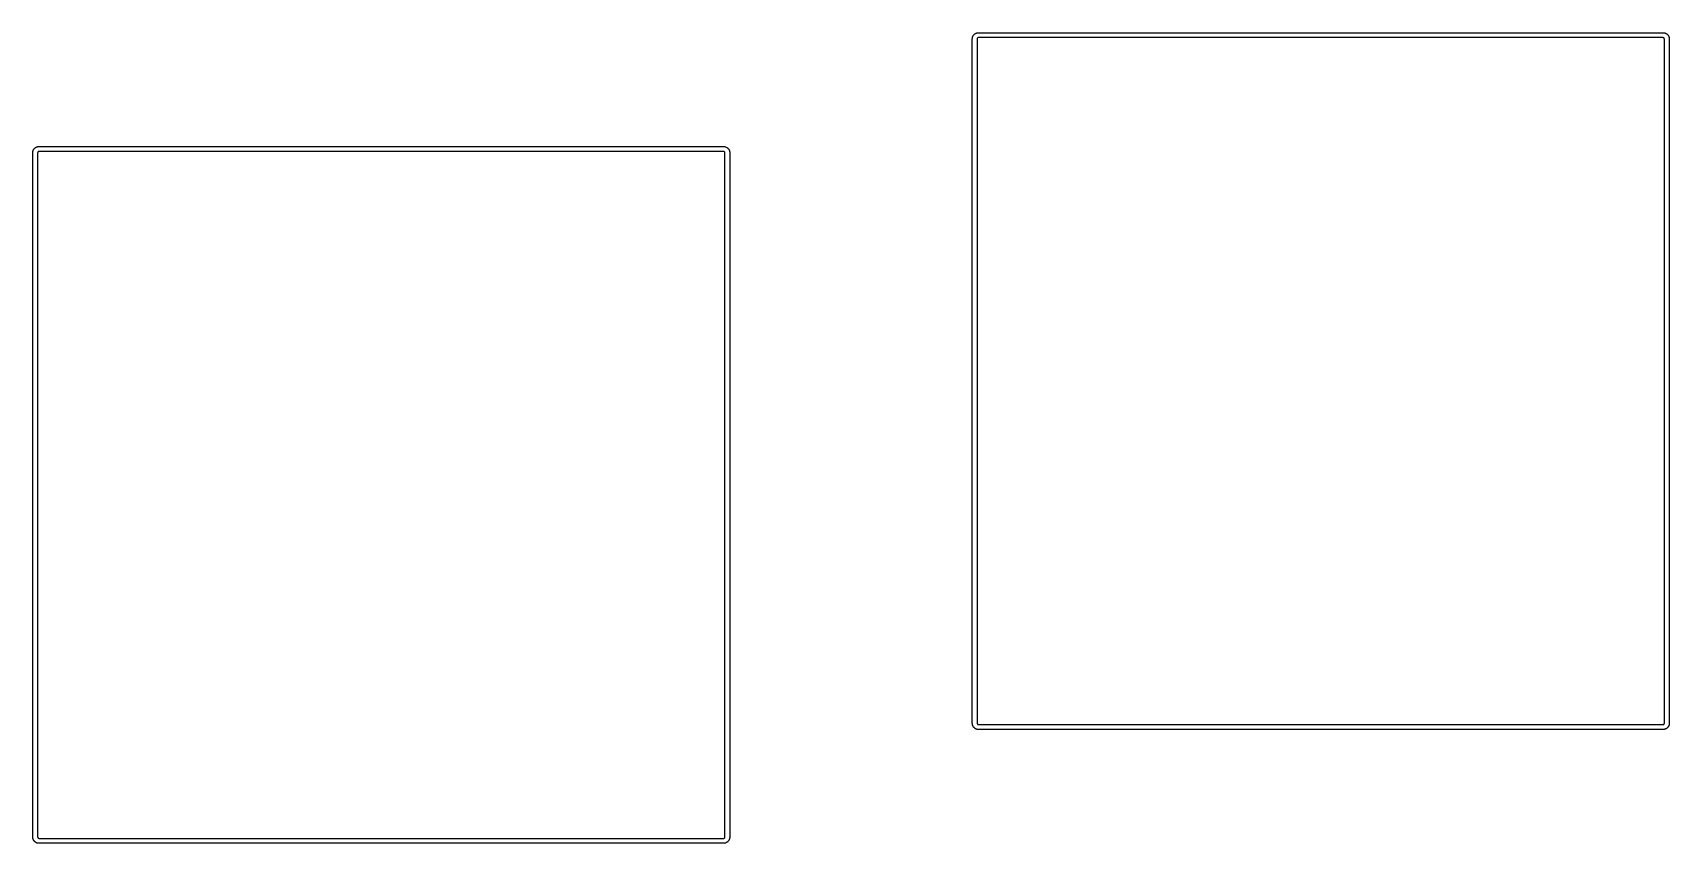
# Model space of a CAD drawing. Extents: x 69 to 219, y -146 to -40.
# Drawn here: x 115.36 to 148.75, y -104.4 to -87.85 of the extents above; entities that cross this region are included whole.
import ezdxf

# ---------------------------------------------------------------- set-up
doc = ezdxf.new("R2010")
doc.units = 0
doc.header["$MEASUREMENT"] = 0
doc.layers.add('BLACK', color=7, linetype='CONTINUOUS')

msp = doc.modelspace()

# ---------------------------------------------------------------- linework, layer by layer
at = {"layer": 'Black'}
for p, q in [((134.53, -87.9781), (134.531, -87.9744)), ((134.53, -101.948), (134.53, -87.9781)), ((134.531, -87.9649), (134.532, -87.9574)), ((134.531, -87.9677), (134.531, -87.9649)), ((134.531, -87.9706), (134.531, -87.9677)), ((134.531, -87.9744), (134.531, -87.9706)), ((134.532, -87.9574), (134.533, -87.9498)), ((134.533, -87.9498), (134.534, -87.9472)), ((134.534, -87.9472), (134.535, -87.9445)), ((134.535, -87.9418), (134.536, -87.939)), ((134.535, -87.9445), (134.535, -87.9418)), ((134.536, -87.939), (134.538, -87.9337)), ((134.538, -87.9337), (134.54, -87.9281)), ((134.54, -87.9281), (134.542, -87.9258)), ((134.542, -87.9245), (134.543, -87.9238)), ((134.542, -87.9246), (134.542, -87.9245)), ((134.542, -87.9258), (134.542, -87.9246)), ((134.543, -87.9231), (134.546, -87.917)), ((134.543, -87.9233), (134.543, -87.9231)), ((134.543, -87.9238), (134.543, -87.9233)), ((134.546, -87.917), (134.55, -87.9095)), ((134.55, -87.9095), (134.551, -87.9093)), ((134.551, -87.9091), (134.554, -87.9053)), ((134.551, -87.9093), (134.551, -87.9091)), ((134.554, -87.9053), (134.557, -87.9007)), ((134.557, -87.9007), (134.561, -87.8961)), ((134.561, -87.8961), (134.565, -87.8912)), ((134.565, -87.8912), (134.567, -87.8901)), ((134.567, -87.8901), (134.568, -87.8888)), ((134.568, -87.8888), (134.569, -87.8879)), ((134.569, -87.8868), (134.575, -87.8822)), ((134.569, -87.8879), (134.569, -87.8868)), ((134.575, -87.8822), (134.581, -87.8772)), ((134.581, -87.8772), (134.582, -87.8767)), ((134.582, -87.8767), (134.583, -87.8759)), ((134.583, -87.8759), (134.584, -87.8751)), ((134.584, -87.8751), (134.585, -87.8742)), ((134.585, -87.8742), (134.593, -87.8698)), ((134.593, -87.8698), (134.6, -87.8654)), ((134.6, -87.8654), (134.603, -87.8643)), ((134.603, -87.8643), (134.606, -87.8627)), ((134.606, -87.8627), (134.613, -87.8602)), ((134.613, -87.8602), (134.62, -87.8575)), ((134.62, -87.8575), (134.624, -87.8568)), ((134.624, -87.8568), (134.628, -87.8554)), ((134.628, -87.8554), (134.636, -87.8544)), ((134.631, -87.9741), (134.63, -87.9752)), ((134.63, -87.9752), (134.63, -87.979)), ((134.63, -87.979), (134.63, -87.9819)), ((134.63, -87.9819), (134.63, -101.944)), ((134.632, -87.9681), (134.631, -87.9704)), ((134.631, -87.9704), (134.631, -87.9712)), ((134.631, -87.9712), (134.631, -87.9715)), ((134.631, -87.9715), (134.631, -87.9726)), ((134.631, -87.9726), (134.631, -87.9737)), ((134.631, -87.9737), (134.631, -87.9741)), ((134.634, -87.9643), (134.632, -87.9681)), ((134.635, -87.9633), (134.634, -87.9643)), ((134.636, -87.9627), (134.635, -87.9628)), ((134.635, -87.9628), (134.635, -87.9633)), ((134.636, -87.8544), (134.643, -87.8531)), ((134.639, -87.9589), (134.636, -87.9627)), ((134.641, -87.957), (134.639, -87.9589)), ((134.639, -87.9589), (134.639, -87.9589)), ((134.645, -87.9547), (134.641, -87.957)), ((134.643, -87.8531), (134.645, -87.8531)), ((134.645, -87.8531), (134.648, -87.8526)), ((134.648, -87.9536), (134.645, -87.9547)), ((134.648, -87.8526), (134.652, -87.8526)), ((134.649, -87.9533), (134.648, -87.9536)), ((134.651, -87.953), (134.649, -87.9533)), ((134.653, -87.9524), (134.651, -87.953)), ((134.652, -87.8526), (134.656, -87.8519)), ((134.657, -87.9524), (134.653, -87.9524)), ((134.653, -87.9524), (134.653, -87.9524)), ((134.656, -87.8519), (148.626, -87.8519)), ((134.66, -87.9519), (134.657, -87.9524)), ((148.621, -87.9519), (134.66, -87.9519)), ((148.622, -87.9521), (148.621, -87.9519)), ((148.627, -87.9522), (148.622, -87.9521)), ((148.626, -87.8519), (148.631, -87.8528)), ((148.632, -87.9531), (148.627, -87.9522)), ((148.631, -87.8528), (148.636, -87.8529)), ((148.637, -87.9546), (148.632, -87.9531)), ((148.632, -87.9531), (148.632, -87.9531)), ((148.636, -87.8529), (148.637, -87.8531)), ((148.637, -87.8531), (148.639, -87.8531)), ((148.637, -87.9547), (148.637, -87.9546)), ((148.641, -87.957), (148.637, -87.9547)), ((148.637, -87.9547), (148.637, -87.9547)), ((148.639, -87.8531), (148.639, -87.8531)), ((148.639, -87.8531), (148.639, -87.8531)), ((148.639, -87.8531), (148.648, -87.8546)), ((148.643, -87.9589), (148.641, -87.957)), ((148.646, -87.9627), (148.643, -87.9589)), ((148.643, -87.9589), (148.643, -87.9589)), ((148.647, -87.9628), (148.646, -87.9627)), ((148.647, -87.9633), (148.647, -87.9628)), ((148.648, -87.9643), (148.647, -87.9633)), ((148.648, -87.8546), (148.656, -87.8561)), ((148.65, -87.9681), (148.648, -87.9643)), ((148.651, -87.9704), (148.65, -87.9681)), ((148.651, -87.9712), (148.651, -87.9704)), ((148.651, -87.9715), (148.651, -87.9712)), ((148.651, -87.9726), (148.651, -87.9715)), ((148.651, -87.9737), (148.651, -87.9726)), ((148.651, -87.9741), (148.651, -87.9737)), ((148.652, -87.9752), (148.651, -87.9741)), ((148.652, -87.979), (148.652, -87.9752)), ((148.652, -87.9819), (148.652, -87.979)), ((148.652, -101.944), (148.652, -87.9819)), ((148.656, -87.8561), (148.656, -87.8561)), ((148.656, -87.8561), (148.656, -87.8562)), ((148.656, -87.8562), (148.658, -87.8568)), ((148.658, -87.8568), (148.66, -87.8572)), ((148.66, -87.8572), (148.668, -87.86)), ((148.668, -87.86), (148.676, -87.8627)), ((148.676, -87.8627), (148.679, -87.8643)), ((148.679, -87.8643), (148.682, -87.8654)), ((148.682, -87.8654), (148.689, -87.8698)), ((148.689, -87.8698), (148.697, -87.8742)), ((148.697, -87.8742), (148.698, -87.8751)), ((148.698, -87.8751), (148.699, -87.8759)), ((148.699, -87.8759), (148.7, -87.8767)), ((148.7, -87.8767), (148.701, -87.8772)), ((148.701, -87.8772), (148.707, -87.8822)), ((148.707, -87.8822), (148.713, -87.8868)), ((148.713, -87.8868), (148.713, -87.8879)), ((148.713, -87.8879), (148.714, -87.8888)), ((148.714, -87.8888), (148.715, -87.8901)), ((148.715, -87.8901), (148.717, -87.8912)), ((148.717, -87.8912), (148.721, -87.8961)), ((148.721, -87.8961), (148.725, -87.9007)), ((148.725, -87.9007), (148.728, -87.9052)), ((148.728, -87.9052), (148.731, -87.9091)), ((148.731, -87.9091), (148.731, -87.9093)), ((148.731, -87.9093), (148.732, -87.9095)), ((148.732, -87.9095), (148.736, -87.917)), ((148.736, -87.917), (148.739, -87.9231)), ((148.739, -87.9231), (148.739, -87.9233)), ((148.739, -87.9233), (148.739, -87.9238)), ((148.739, -87.9238), (148.74, -87.9245)), ((148.74, -87.9245), (148.74, -87.9246)), ((148.74, -87.9246), (148.74, -87.9258)), ((148.74, -87.9258), (148.742, -87.9281)), ((148.742, -87.9281), (148.744, -87.9337)), ((148.744, -87.9337), (148.746, -87.939)), ((148.746, -87.939), (148.747, -87.9418)), ((148.747, -87.9418), (148.747, -87.9445)), ((148.747, -87.9445), (148.748, -87.9472)), ((148.748, -87.9472), (148.749, -87.9498)), ((148.749, -87.9498), (148.75, -87.9574)), ((148.75, -87.9574), (148.751, -87.9649)), ((148.751, -87.9649), (148.751, -87.9677)), ((148.751, -87.9677), (148.751, -87.9706)), ((148.751, -87.9706), (148.751, -87.9744)), ((148.751, -87.9744), (148.752, -87.9781)), ((148.752, -87.9781), (148.752, -101.948)), ((115.358, -90.3001), (115.359, -90.2929)), ((115.358, -104.27), (115.358, -90.3001)), ((115.359, -90.2929), (115.36, -90.2856)), ((115.36, -90.285), (115.361, -90.2794)), ((115.36, -90.2856), (115.36, -90.285)), ((115.361, -90.2794), (115.362, -90.2718)), ((115.362, -90.2718), (115.363, -90.2692)), ((115.363, -90.2692), (115.364, -90.2665)), ((115.364, -90.2665), (115.366, -90.2586)), ((115.366, -90.2586), (115.369, -90.2507)), ((115.369, -90.2507), (115.371, -90.2459)), ((115.371, -90.2459), (115.374, -90.2405)), ((115.374, -90.2405), (115.377, -90.236)), ((115.377, -90.236), (115.38, -90.2311)), ((115.38, -90.2311), (115.381, -90.2297)), ((115.381, -90.2297), (115.382, -90.2281)), ((115.382, -90.2266), (115.387, -90.2206)), ((115.382, -90.2274), (115.382, -90.2266)), ((115.382, -90.2281), (115.382, -90.2274)), ((115.387, -90.2206), (115.392, -90.2143)), ((115.392, -90.2143), (115.393, -90.2139)), ((115.393, -90.2132), (115.397, -90.2103)), ((115.393, -90.2139), (115.393, -90.2132)), ((115.397, -90.2103), (115.4, -90.2067)), ((115.4, -90.2067), (115.405, -90.2036)), ((115.405, -90.2036), (115.408, -90.2)), ((115.408, -90.2), (115.413, -90.1972)), ((115.413, -90.1972), (115.418, -90.1935)), ((115.418, -90.1935), (115.424, -90.1907)), ((115.424, -90.1907), (115.429, -90.1874)), ((115.429, -90.1874), (115.432, -90.1863)), ((115.432, -90.1863), (115.435, -90.1847)), ((115.435, -90.1847), (115.442, -90.1822)), ((115.442, -90.1822), (115.449, -90.1795)), ((115.449, -90.1795), (115.451, -90.1791)), ((115.451, -90.1791), (115.453, -90.1783)), ((115.453, -90.1783), (115.454, -90.1782)), ((115.454, -90.178), (115.462, -90.1766)), ((115.454, -90.1782), (115.454, -90.178)), ((115.459, -90.3007), (115.458, -90.3068)), ((115.458, -90.3068), (115.458, -104.263)), ((115.46, -90.2961), (115.459, -90.3007)), ((115.461, -90.2905), (115.46, -90.2918)), ((115.46, -90.2918), (115.46, -90.2932)), ((115.46, -90.2932), (115.46, -90.2935)), ((115.46, -90.2935), (115.46, -90.2946)), ((115.46, -90.2946), (115.46, -90.2957)), ((115.46, -90.2957), (115.46, -90.2961)), ((115.462, -90.2885), (115.461, -90.2898)), ((115.461, -90.2898), (115.461, -90.2905)), ((115.462, -90.1766), (115.47, -90.175)), ((115.465, -90.2836), (115.462, -90.2878)), ((115.462, -90.2878), (115.462, -90.2885)), ((115.467, -90.2818), (115.465, -90.283)), ((115.465, -90.283), (115.465, -90.2836)), ((115.468, -90.2805), (115.467, -90.2818)), ((115.469, -90.2801), (115.468, -90.2805)), ((115.47, -90.279), (115.469, -90.2795)), ((115.469, -90.2795), (115.469, -90.2801)), ((115.47, -90.175), (115.471, -90.1751)), ((115.471, -90.2785), (115.47, -90.279)), ((115.471, -90.1751), (115.471, -90.175)), ((115.471, -90.175), (115.474, -90.175)), ((115.474, -90.2767), (115.471, -90.2785)), ((115.474, -90.175), (115.477, -90.1745)), ((115.477, -90.2756), (115.474, -90.2767)), ((115.477, -90.1745), (115.481, -90.1746)), ((115.478, -90.275), (115.477, -90.2756)), ((115.482, -90.2743), (115.478, -90.2749)), ((115.478, -90.2749), (115.478, -90.275)), ((115.481, -90.1746), (115.485, -90.1739)), ((115.486, -90.2744), (115.482, -90.2743)), ((115.485, -90.1739), (129.455, -90.1739)), ((115.489, -90.2739), (115.486, -90.2744)), ((129.45, -90.2739), (115.489, -90.2739)), ((129.452, -90.2742), (129.45, -90.2739)), ((129.457, -90.2742), (129.452, -90.2742)), ((129.455, -90.1739), (129.459, -90.1747)), ((129.461, -90.275), (129.457, -90.2742)), ((129.459, -90.1747), (129.464, -90.1747)), ((129.466, -90.2766), (129.461, -90.275)), ((129.461, -90.275), (129.461, -90.275)), ((129.464, -90.1747), (129.466, -90.175)), ((129.466, -90.175), (129.468, -90.175)), ((129.466, -90.2767), (129.466, -90.2766)), ((129.466, -90.2766), (129.466, -90.2766)), ((129.47, -90.279), (129.466, -90.2767)), ((129.468, -90.175), (129.468, -90.1751)), ((129.468, -90.1751), (129.469, -90.175)), ((129.469, -90.175), (129.477, -90.1766)), ((129.472, -90.2809), (129.47, -90.279)), ((129.474, -90.2826), (129.472, -90.2809)), ((129.472, -90.2809), (129.472, -90.2809)), ((129.476, -90.2858), (129.474, -90.2826)), ((129.478, -90.2879), (129.476, -90.2858)), ((129.477, -90.1766), (129.485, -90.178)), ((129.478, -90.2881), (129.478, -90.2879)), ((129.48, -90.295), (129.478, -90.2881)), ((129.481, -90.2977), (129.48, -90.295)), ((129.481, -90.301), (129.481, -90.2977)), ((129.481, -90.3039), (129.481, -90.301)), ((129.481, -104.266), (129.481, -90.3039)), ((129.485, -90.178), (129.485, -90.1782)), ((129.485, -90.1782), (129.486, -90.1783)), ((129.486, -90.1783), (129.487, -90.1789)), ((129.487, -90.1789), (129.489, -90.1792)), ((129.489, -90.1792), (129.497, -90.182)), ((129.497, -90.182), (129.505, -90.1847)), ((129.505, -90.1847), (129.508, -90.1863)), ((129.508, -90.1863), (129.511, -90.1874)), ((129.511, -90.1874), (129.518, -90.1918)), ((129.518, -90.1918), (129.526, -90.1962)), ((129.526, -90.1962), (129.527, -90.1971)), ((129.527, -90.1971), (129.528, -90.1979)), ((129.528, -90.1979), (129.529, -90.1987)), ((129.529, -90.1987), (129.53, -90.1992)), ((129.53, -90.1992), (129.536, -90.2042)), ((129.536, -90.2042), (129.542, -90.2088)), ((129.542, -90.2088), (129.542, -90.2099)), ((129.542, -90.2099), (129.543, -90.2108)), ((129.543, -90.2108), (129.544, -90.2121)), ((129.544, -90.2121), (129.546, -90.2132)), ((129.546, -90.2132), (129.546, -90.2139)), ((129.546, -90.2139), (129.547, -90.2143)), ((129.547, -90.2143), (129.552, -90.2206)), ((129.552, -90.2206), (129.557, -90.2266)), ((129.557, -90.2266), (129.557, -90.2271)), ((129.557, -90.2271), (129.558, -90.2295)), ((129.558, -90.2295), (129.561, -90.2315)), ((129.561, -90.2315), (129.563, -90.2366)), ((129.563, -90.2366), (129.567, -90.2413)), ((129.567, -90.2413), (129.567, -90.2442)), ((129.567, -90.2442), (129.569, -90.2469)), ((129.569, -90.2469), (129.569, -90.2489)), ((129.569, -90.2489), (129.57, -90.2507)), ((129.57, -90.2507), (129.573, -90.2586)), ((129.573, -90.2586), (129.575, -90.2648)), ((129.575, -90.2648), (129.575, -90.2654)), ((129.575, -90.2654), (129.576, -90.2677)), ((129.576, -90.2677), (129.577, -90.2698)), ((129.577, -90.2698), (129.578, -90.276)), ((129.578, -90.276), (129.58, -90.2821)), ((129.58, -90.2821), (129.58, -90.2845)), ((129.58, -90.2845), (129.58, -90.2869)), ((129.58, -90.2869), (129.58, -90.2897)), ((129.58, -90.2897), (129.58, -90.2926)), ((129.58, -90.2926), (129.58, -90.2964)), ((129.58, -90.2964), (129.581, -90.3001)), ((129.581, -90.3001), (129.581, -104.27)), ((134.531, -101.952), (134.53, -101.948)), ((134.531, -101.955), (134.531, -101.952)), ((134.531, -101.959), (134.531, -101.955)), ((134.531, -101.961), (134.531, -101.959)), ((134.532, -101.968), (134.531, -101.961)), ((134.533, -101.975), (134.532, -101.968)), ((134.534, -101.979), (134.533, -101.975)), ((134.535, -101.982), (134.534, -101.979)), ((134.535, -101.984), (134.535, -101.982)), ((134.535, -101.986), (134.535, -101.984)), ((134.538, -101.992), (134.535, -101.986)), ((134.54, -101.999), (134.538, -101.992)), ((134.542, -102), (134.54, -101.999)), ((134.542, -102.002), (134.542, -102)), ((134.543, -102.002), (134.542, -102.002)), ((134.547, -102.009), (134.543, -102.002)), ((134.551, -102.017), (134.547, -102.009)), ((134.554, -102.021), (134.551, -102.017)), ((134.551, -102.017), (134.551, -102.017)), ((134.551, -102.017), (134.551, -102.017)), ((134.556, -102.025), (134.554, -102.021)), ((134.562, -102.03), (134.556, -102.025)), ((134.567, -102.036), (134.562, -102.03)), ((134.567, -102.037), (134.567, -102.036)), ((134.568, -102.037), (134.567, -102.037)), ((134.574, -102.042), (134.568, -102.037)), ((134.579, -102.048), (134.574, -102.042)), ((134.583, -102.05), (134.579, -102.048)), ((134.587, -102.053), (134.583, -102.05)), ((134.594, -102.057), (134.587, -102.053)), ((134.587, -102.053), (134.587, -102.053)), ((134.587, -102.053), (134.587, -102.053)), ((134.602, -102.061), (134.594, -102.057)), ((134.602, -102.062), (134.602, -102.061)), ((134.604, -102.062), (134.602, -102.062)), ((134.605, -102.064), (134.604, -102.062)), ((134.612, -102.066), (134.605, -102.064)), ((134.618, -102.069), (134.612, -102.066)), ((134.62, -102.069), (134.618, -102.069)), ((134.622, -102.069), (134.62, -102.069)), ((134.625, -102.07), (134.622, -102.069)), ((134.629, -102.071), (134.625, -102.07)), ((134.636, -102.072), (134.629, -102.071)), ((134.63, -101.944), (134.63, -101.948)), ((134.63, -101.948), (134.63, -101.951)), ((134.63, -101.951), (134.631, -101.952)), ((134.631, -101.952), (134.631, -101.954)), ((134.631, -101.954), (134.631, -101.956)), ((134.631, -101.956), (134.632, -101.958)), ((134.632, -101.958), (134.633, -101.96)), ((134.633, -101.96), (134.633, -101.96)), ((134.633, -101.96), (134.634, -101.962)), ((134.634, -101.962), (134.636, -101.963)), ((134.636, -101.963), (134.636, -101.964)), ((134.636, -101.964), (134.638, -101.966)), ((134.643, -102.073), (134.636, -102.072)), ((134.638, -101.966), (134.64, -101.968)), ((134.64, -101.968), (134.641, -101.968)), ((134.641, -101.968), (134.642, -101.97)), ((134.642, -101.97), (134.644, -101.971)), ((134.645, -102.073), (134.643, -102.073)), ((134.644, -101.971), (134.644, -101.971)), ((134.644, -101.971), (134.646, -101.972)), ((134.649, -102.073), (134.645, -102.073)), ((134.646, -101.972), (134.648, -101.973)), ((134.648, -101.973), (134.65, -101.973)), ((134.652, -102.073), (134.649, -102.073)), ((134.65, -101.973), (134.652, -101.973)), ((134.652, -101.973), (134.653, -101.974)), ((134.656, -102.074), (134.652, -102.073)), ((134.653, -101.974), (134.656, -101.974)), ((134.656, -101.974), (134.66, -101.974)), ((148.626, -102.074), (134.656, -102.074)), ((134.66, -101.974), (148.622, -101.974)), ((148.622, -101.974), (148.624, -101.974)), ((148.624, -101.974), (148.628, -101.974)), ((148.63, -102.073), (148.626, -102.074)), ((148.628, -101.974), (148.632, -101.973)), ((148.634, -102.073), (148.63, -102.073)), ((148.632, -101.973), (148.633, -101.973)), ((148.633, -101.973), (148.634, -101.973)), ((148.634, -101.973), (148.636, -101.972)), ((148.634, -101.973), (148.634, -101.973)), ((148.636, -102.073), (148.634, -102.073)), ((148.636, -101.972), (148.638, -101.971)), ((148.639, -102.073), (148.636, -102.073)), ((148.638, -101.971), (148.64, -101.97)), ((148.638, -101.971), (148.638, -101.971)), ((148.647, -102.072), (148.639, -102.073)), ((148.64, -101.97), (148.641, -101.968)), ((148.641, -101.968), (148.642, -101.968)), ((148.642, -101.968), (148.644, -101.966)), ((148.644, -101.966), (148.646, -101.964)), ((148.646, -101.963), (148.648, -101.962)), ((148.646, -101.964), (148.646, -101.963)), ((148.655, -102.07), (148.647, -102.072)), ((148.648, -101.962), (148.649, -101.96)), ((148.649, -101.96), (148.65, -101.958)), ((148.649, -101.96), (148.649, -101.96)), ((148.65, -101.958), (148.651, -101.956)), ((148.651, -101.952), (148.652, -101.951)), ((148.651, -101.954), (148.651, -101.952)), ((148.651, -101.956), (148.651, -101.954)), ((148.652, -101.948), (148.652, -101.944)), ((148.652, -101.951), (148.652, -101.948)), ((148.657, -102.07), (148.655, -102.07)), ((148.659, -102.069), (148.657, -102.07)), ((148.661, -102.069), (148.659, -102.069)), ((148.664, -102.069), (148.661, -102.069)), ((148.67, -102.066), (148.664, -102.069)), ((148.676, -102.064), (148.67, -102.066)), ((148.677, -102.063), (148.676, -102.064)), ((148.68, -102.062), (148.677, -102.063)), ((148.687, -102.057), (148.68, -102.061)), ((148.68, -102.061), (148.68, -102.062)), ((148.695, -102.053), (148.687, -102.057)), ((148.699, -102.05), (148.695, -102.053)), ((148.695, -102.053), (148.695, -102.053)), ((148.695, -102.053), (148.695, -102.053)), ((148.703, -102.048), (148.699, -102.05)), ((148.708, -102.042), (148.703, -102.048)), ((148.714, -102.037), (148.708, -102.042)), ((148.715, -102.037), (148.714, -102.037)), ((148.72, -102.03), (148.715, -102.036)), ((148.715, -102.036), (148.715, -102.037)), ((148.726, -102.025), (148.72, -102.03)), ((148.728, -102.021), (148.726, -102.025)), ((148.731, -102.017), (148.728, -102.021)), ((148.735, -102.01), (148.731, -102.017)), ((148.731, -102.017), (148.731, -102.017)), ((148.731, -102.017), (148.731, -102.017)), ((148.739, -102.002), (148.735, -102.01)), ((148.74, -102.002), (148.739, -102.002)), ((148.742, -101.999), (148.74, -102)), ((148.74, -102), (148.74, -102.002)), ((148.744, -101.992), (148.742, -101.999)), ((148.747, -101.986), (148.744, -101.992)), ((148.748, -101.979), (148.747, -101.982)), ((148.747, -101.982), (148.747, -101.984)), ((148.747, -101.984), (148.747, -101.986)), ((148.749, -101.975), (148.748, -101.979)), ((148.75, -101.968), (148.749, -101.975)), ((148.751, -101.961), (148.75, -101.968)), ((148.752, -101.948), (148.751, -101.952)), ((148.751, -101.952), (148.751, -101.955)), ((148.751, -101.955), (148.751, -101.959)), ((148.751, -101.959), (148.751, -101.961)), ((115.359, -104.277), (115.358, -104.27)), ((115.36, -104.284), (115.359, -104.277)), ((115.36, -104.286), (115.36, -104.284)), ((115.361, -104.29), (115.36, -104.286)), ((115.362, -104.297), (115.361, -104.29)), ((115.363, -104.301), (115.362, -104.297)), ((115.364, -104.304), (115.363, -104.301)), ((115.366, -104.311), (115.364, -104.304)), ((115.368, -104.318), (115.366, -104.311)), ((115.371, -104.324), (115.368, -104.318)), ((115.374, -104.33), (115.371, -104.324)), ((115.371, -104.324), (115.371, -104.324)), ((115.377, -104.335), (115.374, -104.33)), ((115.38, -104.339), (115.377, -104.335)), ((115.381, -104.34), (115.38, -104.339)), ((115.381, -104.341), (115.381, -104.34)), ((115.383, -104.343), (115.381, -104.341)), ((115.383, -104.345), (115.383, -104.343)), ((115.388, -104.35), (115.383, -104.345)), ((115.392, -104.355), (115.388, -104.35)), ((115.393, -104.356), (115.392, -104.355)), ((115.395, -104.358), (115.393, -104.356)), ((115.398, -104.36), (115.395, -104.358)), ((115.401, -104.363), (115.398, -104.36)), ((115.403, -104.365), (115.401, -104.363)), ((115.405, -104.367), (115.403, -104.365)), ((115.41, -104.371), (115.405, -104.367)), ((115.412, -104.372), (115.41, -104.371)), ((115.413, -104.374), (115.412, -104.372)), ((115.419, -104.378), (115.413, -104.374)), ((115.425, -104.38), (115.419, -104.378)), ((115.43, -104.383), (115.425, -104.38)), ((115.431, -104.384), (115.43, -104.383)), ((115.433, -104.384), (115.431, -104.384)), ((115.434, -104.386), (115.433, -104.384)), ((115.441, -104.388), (115.434, -104.386)), ((115.447, -104.391), (115.441, -104.388)), ((115.449, -104.391), (115.447, -104.391)), ((115.451, -104.391), (115.449, -104.391)), ((115.453, -104.392), (115.451, -104.391)), ((115.455, -104.392), (115.453, -104.392)), ((115.463, -104.394), (115.455, -104.392)), ((115.458, -104.263), (115.458, -104.263)), ((115.458, -104.263), (115.459, -104.27)), ((115.459, -104.27), (115.46, -104.274)), ((115.46, -104.274), (115.46, -104.276)), ((115.46, -104.276), (115.46, -104.279)), ((115.46, -104.279), (115.461, -104.28)), ((115.461, -104.28), (115.461, -104.281)), ((115.461, -104.281), (115.462, -104.282)), ((115.462, -104.282), (115.465, -104.286)), ((115.471, -104.395), (115.463, -104.394)), ((115.465, -104.286), (115.465, -104.286)), ((115.465, -104.286), (115.466, -104.288)), ((115.466, -104.288), (115.469, -104.291)), ((115.469, -104.291), (115.47, -104.291)), ((115.47, -104.291), (115.475, -104.294)), ((115.474, -104.395), (115.471, -104.395)), ((115.478, -104.395), (115.474, -104.395)), ((115.475, -104.294), (115.478, -104.295)), ((115.478, -104.295), (115.478, -104.295)), ((115.478, -104.295), (115.482, -104.296)), ((115.481, -104.395), (115.478, -104.395)), ((115.485, -104.396), (115.481, -104.395)), ((115.482, -104.296), (115.485, -104.296)), ((115.485, -104.296), (115.489, -104.296)), ((129.455, -104.396), (115.485, -104.396)), ((115.489, -104.296), (129.451, -104.296)), ((129.451, -104.296), (129.453, -104.296)), ((129.453, -104.296), (129.457, -104.296)), ((129.459, -104.395), (129.455, -104.396)), ((129.457, -104.296), (129.461, -104.295)), ((129.463, -104.395), (129.459, -104.395)), ((129.461, -104.295), (129.462, -104.295)), ((129.462, -104.295), (129.463, -104.295)), ((129.463, -104.295), (129.465, -104.294)), ((129.463, -104.295), (129.463, -104.295)), ((129.465, -104.395), (129.463, -104.395)), ((129.465, -104.294), (129.467, -104.293)), ((129.468, -104.395), (129.465, -104.395)), ((129.467, -104.293), (129.469, -104.292)), ((129.467, -104.293), (129.467, -104.293)), ((129.476, -104.394), (129.468, -104.395)), ((129.469, -104.292), (129.47, -104.29)), ((129.47, -104.29), (129.471, -104.29)), ((129.471, -104.29), (129.473, -104.288)), ((129.473, -104.288), (129.476, -104.284)), ((129.473, -104.288), (129.473, -104.288)), ((129.476, -104.284), (129.478, -104.282)), ((129.484, -104.392), (129.476, -104.394)), ((129.478, -104.28), (129.479, -104.279)), ((129.478, -104.282), (129.478, -104.28)), ((129.479, -104.279), (129.48, -104.276)), ((129.48, -104.276), (129.481, -104.272)), ((129.481, -104.27), (129.481, -104.266)), ((129.481, -104.272), (129.481, -104.27)), ((129.486, -104.392), (129.484, -104.392)), ((129.488, -104.391), (129.486, -104.392)), ((129.49, -104.391), (129.488, -104.391)), ((129.493, -104.391), (129.49, -104.391)), ((129.499, -104.388), (129.493, -104.391)), ((129.505, -104.386), (129.499, -104.388)), ((129.506, -104.385), (129.505, -104.386)), ((129.509, -104.384), (129.506, -104.385)), ((129.516, -104.379), (129.509, -104.383)), ((129.509, -104.383), (129.509, -104.384)), ((129.524, -104.375), (129.516, -104.379)), ((129.528, -104.372), (129.524, -104.375)), ((129.524, -104.375), (129.524, -104.375)), ((129.524, -104.375), (129.524, -104.375)), ((129.532, -104.37), (129.528, -104.372)), ((129.537, -104.364), (129.532, -104.37)), ((129.543, -104.359), (129.537, -104.364)), ((129.544, -104.359), (129.543, -104.359)), ((129.546, -104.356), (129.544, -104.358)), ((129.544, -104.358), (129.544, -104.359)), ((129.547, -104.355), (129.546, -104.356)), ((129.551, -104.35), (129.547, -104.355)), ((129.556, -104.345), (129.551, -104.35)), ((129.558, -104.341), (129.556, -104.343)), ((129.556, -104.343), (129.556, -104.343)), ((129.556, -104.343), (129.556, -104.345)), ((129.56, -104.339), (129.558, -104.341)), ((129.563, -104.334), (129.56, -104.339)), ((129.566, -104.329), (129.563, -104.334)), ((129.567, -104.326), (129.566, -104.329)), ((129.568, -104.324), (129.567, -104.326)), ((129.569, -104.321), (129.568, -104.324)), ((129.571, -104.318), (129.569, -104.321)), ((129.573, -104.311), (129.571, -104.318)), ((129.575, -104.304), (129.573, -104.311)), ((129.576, -104.303), (129.575, -104.304)), ((129.575, -104.304), (129.575, -104.304)), ((129.577, -104.3), (129.576, -104.301)), ((129.576, -104.301), (129.576, -104.303)), ((129.578, -104.293), (129.577, -104.3)), ((129.58, -104.286), (129.578, -104.293)), ((129.581, -104.27), (129.58, -104.274)), ((129.58, -104.274), (129.58, -104.277)), ((129.58, -104.277), (129.58, -104.281)), ((129.58, -104.281), (129.58, -104.283)), ((129.58, -104.283), (129.58, -104.284)), ((129.58, -104.284), (129.58, -104.286))]:
    msp.add_line(p, q, dxfattribs=at)

doc.saveas('drawing.dxf')
